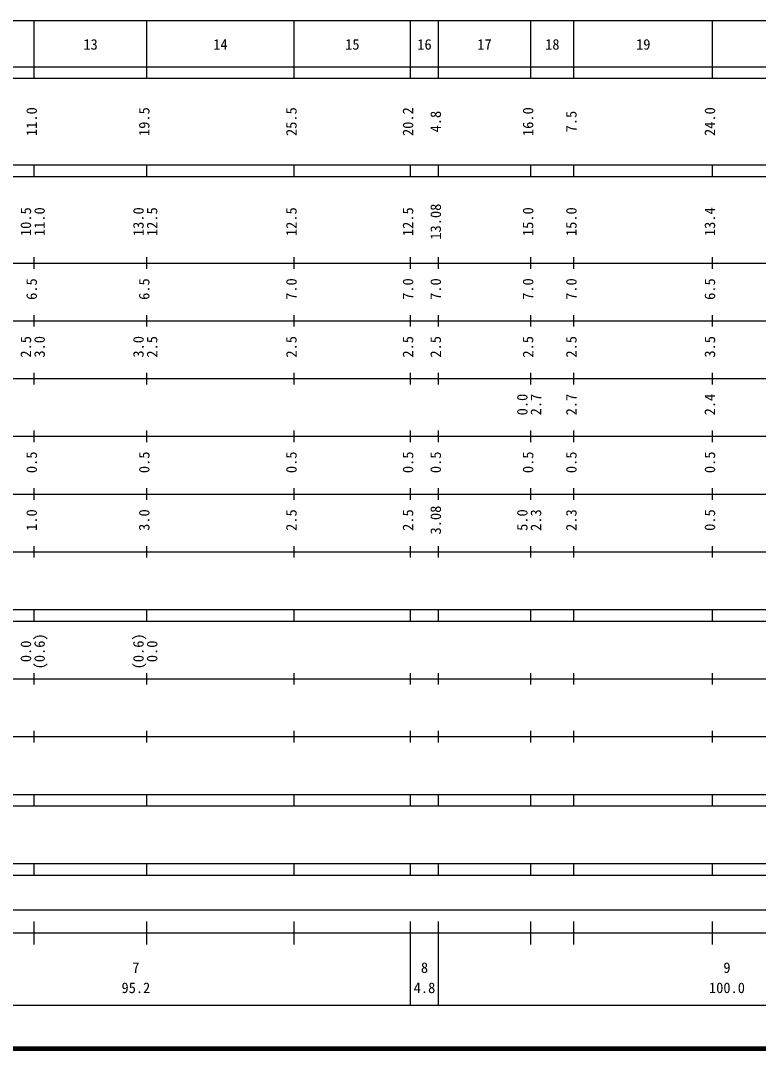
# Model space of a CAD drawing. Units: millimetres on the paper, enlarged 1000 times. Extents: x 40000 to 680000, y 20000 to 380000.
# Drawn here: x 295619 to 423457, y 20000 to 198000 of the extents above; entities that cross this region are included whole.
import ezdxf
from ezdxf.enums import TextEntityAlignment as Align

# ---------------------------------------------------------------- set-up
doc = ezdxf.new("R2010")
doc.units = ezdxf.units.MM
doc.header["$LTSCALE"] = 1000
doc.layers.add('M-TTL', color=2, linetype='Continuous', lineweight=140)
doc.layers.add('M-TTL-BAND', color=7, linetype='Continuous', lineweight=25)
doc.styles.add('ＭＳ ゴシック', font='')
doc.styles.get('ＭＳ ゴシック').set_extended_font_data('MS Gothic')

msp = doc.modelspace()

# ---------------------------------------------------------------- linework, layer by layer
at = {"layer": 'M-TTL'}
msp.add_line((40000, 20000), (680000, 20000), dxfattribs=at)
at = {"layer": 'M-TTL-BAND'}
for p, q in [((68000, 198000), (579000, 198000)), ((298000, 188000), (298000, 198000)), ((298000, 188000), (298000, 198000)), ((317500, 188000), (317500, 198000)), ((317500, 188000), (317500, 198000)), ((343000, 188000), (343000, 198000)), ((343000, 188000), (343000, 198000)), ((363200, 188000), (363200, 198000)), ((363200, 188000), (363200, 198000)), ((368000, 188000), (368000, 198000)), ((368000, 188000), (368000, 198000)), ((384000, 188000), (384000, 198000)), ((384000, 188000), (384000, 198000)), ((391500, 188000), (391500, 198000)), ((391500, 188000), (391500, 198000)), ((415500, 188000), (415500, 198000)), ((415500, 188000), (415500, 198000)), ((40000, 190000), (579000, 190000)), ((40000, 188000), (579000, 188000)), ((40000, 173000), (579000, 173000)), ((298000, 171000), (298000, 173000)), ((298000, 171000), (298000, 173000)), ((317500, 171000), (317500, 173000)), ((317500, 171000), (317500, 173000)), ((343000, 171000), (343000, 173000)), ((343000, 171000), (343000, 173000)), ((363200, 171000), (363200, 173000)), ((363200, 171000), (363200, 173000)), ((368000, 171000), (368000, 173000)), ((368000, 171000), (368000, 173000)), ((384000, 171000), (384000, 173000)), ((384000, 171000), (384000, 173000)), ((391500, 171000), (391500, 173000)), ((391500, 171000), (391500, 173000)), ((415500, 171000), (415500, 173000)), ((415500, 171000), (415500, 173000)), ((40000, 171000), (579000, 171000)), ((298000, 155000), (298000, 157000)), ((298000, 155000), (298000, 157000)), ((317500, 155000), (317500, 157000)), ((317500, 155000), (317500, 157000)), ((343000, 155000), (343000, 157000)), ((343000, 155000), (343000, 157000)), ((363200, 155000), (363200, 157000)), ((363200, 155000), (363200, 157000)), ((368000, 155000), (368000, 157000)), ((368000, 155000), (368000, 157000)), ((384000, 155000), (384000, 157000)), ((384000, 155000), (384000, 157000)), ((391500, 155000), (391500, 157000)), ((391500, 155000), (391500, 157000)), ((415500, 155000), (415500, 157000)), ((415500, 155000), (415500, 157000)), ((40000, 156000), (579000, 156000)), ((46000, 146000), (579000, 146000)), ((298000, 145000), (298000, 147000)), ((298000, 145000), (298000, 147000)), ((317500, 145000), (317500, 147000)), ((317500, 145000), (317500, 147000)), ((343000, 145000), (343000, 147000)), ((343000, 145000), (343000, 147000)), ((363200, 145000), (363200, 147000)), ((363200, 145000), (363200, 147000)), ((368000, 145000), (368000, 147000)), ((368000, 145000), (368000, 147000)), ((384000, 145000), (384000, 147000)), ((384000, 145000), (384000, 147000)), ((391500, 145000), (391500, 147000)), ((391500, 145000), (391500, 147000)), ((415500, 145000), (415500, 147000)), ((415500, 145000), (415500, 147000)), ((52000, 136000), (579000, 136000)), ((298000, 135000), (298000, 137000)), ((298000, 135000), (298000, 137000)), ((317500, 135000), (317500, 137000)), ((317500, 135000), (317500, 137000)), ((343000, 135000), (343000, 137000)), ((343000, 135000), (343000, 137000)), ((363200, 135000), (363200, 137000)), ((363200, 135000), (363200, 137000)), ((368000, 135000), (368000, 137000)), ((368000, 135000), (368000, 137000)), ((384000, 135000), (384000, 137000)), ((384000, 135000), (384000, 137000)), ((391500, 135000), (391500, 137000)), ((391500, 135000), (391500, 137000)), ((415500, 135000), (415500, 137000)), ((415500, 135000), (415500, 137000)), ((298000, 125000), (298000, 127000)), ((298000, 125000), (298000, 127000)), ((317500, 125000), (317500, 127000)), ((317500, 125000), (317500, 127000)), ((343000, 125000), (343000, 127000)), ((343000, 125000), (343000, 127000)), ((363200, 125000), (363200, 127000)), ((363200, 125000), (363200, 127000)), ((368000, 125000), (368000, 127000)), ((368000, 125000), (368000, 127000)), ((384000, 125000), (384000, 127000)), ((384000, 125000), (384000, 127000)), ((391500, 125000), (391500, 127000)), ((391500, 125000), (391500, 127000)), ((415500, 125000), (415500, 127000)), ((415500, 125000), (415500, 127000)), ((46000, 126000), (579000, 126000)), ((52000, 116000), (579000, 116000)), ((298000, 115000), (298000, 117000)), ((298000, 115000), (298000, 117000)), ((317500, 115000), (317500, 117000)), ((317500, 115000), (317500, 117000)), ((343000, 115000), (343000, 117000)), ((343000, 115000), (343000, 117000)), ((363200, 115000), (363200, 117000)), ((363200, 115000), (363200, 117000)), ((368000, 115000), (368000, 117000)), ((368000, 115000), (368000, 117000)), ((384000, 115000), (384000, 117000)), ((384000, 115000), (384000, 117000)), ((391500, 115000), (391500, 117000)), ((391500, 115000), (391500, 117000)), ((415500, 115000), (415500, 117000)), ((415500, 115000), (415500, 117000)), ((298000, 105000), (298000, 107000)), ((298000, 105000), (298000, 107000)), ((317500, 105000), (317500, 107000)), ((317500, 105000), (317500, 107000)), ((343000, 105000), (343000, 107000)), ((343000, 105000), (343000, 107000)), ((363200, 105000), (363200, 107000)), ((363200, 105000), (363200, 107000)), ((368000, 105000), (368000, 107000)), ((368000, 105000), (368000, 107000)), ((384000, 105000), (384000, 107000)), ((384000, 105000), (384000, 107000)), ((391500, 105000), (391500, 107000)), ((391500, 105000), (391500, 107000)), ((415500, 105000), (415500, 107000)), ((415500, 105000), (415500, 107000)), ((46000, 106000), (579000, 106000)), ((40000, 96000), (579000, 96000)), ((298000, 94000), (298000, 96000)), ((298000, 94000), (298000, 96000)), ((317500, 94000), (317500, 96000)), ((317500, 94000), (317500, 96000)), ((343000, 94000), (343000, 96000)), ((343000, 94000), (343000, 96000)), ((363200, 94000), (363200, 96000)), ((363200, 94000), (363200, 96000)), ((368000, 94000), (368000, 96000)), ((368000, 94000), (368000, 96000)), ((384000, 94000), (384000, 96000)), ((384000, 94000), (384000, 96000)), ((391500, 94000), (391500, 96000)), ((391500, 94000), (391500, 96000)), ((415500, 94000), (415500, 96000)), ((415500, 94000), (415500, 96000)), ((40000, 94000), (579000, 94000)), ((49000, 84000), (579000, 84000)), ((298000, 83000), (298000, 85000)), ((298000, 83000), (298000, 85000)), ((317500, 83000), (317500, 85000)), ((317500, 83000), (317500, 85000)), ((343000, 83000), (343000, 85000)), ((343000, 83000), (343000, 85000)), ((363200, 83000), (363200, 85000)), ((363200, 83000), (363200, 85000)), ((368000, 83000), (368000, 85000)), ((368000, 83000), (368000, 85000)), ((384000, 83000), (384000, 85000)), ((384000, 83000), (384000, 85000)), ((391500, 83000), (391500, 85000)), ((391500, 83000), (391500, 85000)), ((415500, 83000), (415500, 85000)), ((415500, 83000), (415500, 85000)), ((298000, 73000), (298000, 75000)), ((298000, 73000), (298000, 75000)), ((317500, 73000), (317500, 75000)), ((317500, 73000), (317500, 75000)), ((343000, 73000), (343000, 75000)), ((343000, 73000), (343000, 75000)), ((363200, 73000), (363200, 75000)), ((363200, 73000), (363200, 75000)), ((368000, 73000), (368000, 75000)), ((368000, 73000), (368000, 75000)), ((384000, 73000), (384000, 75000)), ((384000, 73000), (384000, 75000)), ((391500, 73000), (391500, 75000)), ((391500, 73000), (391500, 75000)), ((415500, 73000), (415500, 75000)), ((415500, 73000), (415500, 75000)), ((40000, 74000), (579000, 74000)), ((40000, 64000), (579000, 64000)), ((298000, 62000), (298000, 64000)), ((298000, 62000), (298000, 64000)), ((317500, 62000), (317500, 64000)), ((317500, 62000), (317500, 64000)), ((343000, 62000), (343000, 64000)), ((343000, 62000), (343000, 64000)), ((363200, 62000), (363200, 64000)), ((363200, 62000), (363200, 64000)), ((368000, 62000), (368000, 64000)), ((368000, 62000), (368000, 64000)), ((384000, 62000), (384000, 64000)), ((384000, 62000), (384000, 64000)), ((391500, 62000), (391500, 64000)), ((391500, 62000), (391500, 64000)), ((415500, 62000), (415500, 64000)), ((415500, 62000), (415500, 64000)), ((40000, 62000), (579000, 62000)), ((40000, 52000), (579000, 52000)), ((298000, 50000), (298000, 52000)), ((298000, 50000), (298000, 52000)), ((317500, 50000), (317500, 52000)), ((317500, 50000), (317500, 52000)), ((343000, 50000), (343000, 52000)), ((343000, 50000), (343000, 52000)), ((363200, 50000), (363200, 52000)), ((363200, 50000), (363200, 52000)), ((368000, 50000), (368000, 52000)), ((368000, 50000), (368000, 52000)), ((384000, 50000), (384000, 52000)), ((384000, 50000), (384000, 52000)), ((391500, 50000), (391500, 52000)), ((391500, 50000), (391500, 52000)), ((415500, 50000), (415500, 52000)), ((415500, 50000), (415500, 52000)), ((40000, 50000), (579000, 50000)), ((71000, 44000), (560000, 44000)), ((71000, 44000), (560000, 44000)), ((71000, 44000), (560000, 44000)), ((71000, 44000), (560000, 44000)), ((71000, 44000), (560000, 44000)), ((71000, 44000), (560000, 44000)), ((71000, 44000), (560000, 44000)), ((298000, 38000), (298000, 42000)), ((298000, 38000), (298000, 42000)), ((317500, 38000), (317500, 42000)), ((317500, 38000), (317500, 42000)), ((343000, 38000), (343000, 42000)), ((343000, 38000), (343000, 42000)), ((363200, 27500), (363200, 42000)), ((363200, 27500), (363200, 42000)), ((368000, 27500), (368000, 42000)), ((368000, 27500), (368000, 42000)), ((384000, 38000), (384000, 42000)), ((384000, 38000), (384000, 42000)), ((391500, 38000), (391500, 42000)), ((391500, 38000), (391500, 42000)), ((415500, 38000), (415500, 42000)), ((415500, 38000), (415500, 42000)), ((40000, 40000), (579000, 40000)), ((68000, 27500), (579000, 27500))]:
    msp.add_line(p, q, dxfattribs=at)

# ---------------------------------------------------------------- texts
at = {"layer": 'M-TTL-BAND', "style": 'ＭＳ ゴシック'}
for s, p in [('13', (307750, 192405)), ('14', (330250, 192405)), ('15', (353100, 192405)), ('16', (365600, 192405)), ('17', (376000, 192405)), ('18', (387750, 192405)), ('19', (403500, 192405)), ('7', (315600, 32523)), ('8', (365600, 32523)), ('9', (418000, 32523)), ('95.2', (315600, 29033)), ('95.2', (315600, 29033)), ('4.8', (365600, 29033)), ('4.8', (365600, 29033)), ('100.0', (418000, 29033)), ('100.0', (418000, 29033))]:
    msp.add_text(s, height=1833, dxfattribs=at).set_placement(p, align=Align.BOTTOM_CENTER)
for s, p in [('11.0', (299000, 180500)), ('11.0', (299000, 180500)), ('19.5', (318500, 180500)), ('19.5', (318500, 180500)), ('25.5', (344000, 180500)), ('25.5', (344000, 180500)), ('20.2', (364200, 180500)), ('20.2', (364200, 180500)), ('4.8', (369000, 180500)), ('4.8', (369000, 180500)), ('16.0', (385000, 180500)), ('16.0', (385000, 180500)), ('7.5', (392500, 180500)), ('7.5', (392500, 180500)), ('24.0', (416500, 180500)), ('24.0', (416500, 180500)), ('13.08', (369000, 163174)), ('13.08', (369000, 163174)), ('13.08', (369000, 163174)), ('13.08', (369000, 163174)), ('13.08', (369000, 163174)), ('13.08', (369000, 163174)), ('13.08', (369000, 163174)), ('13.4', (416500, 163174)), ('13.4', (416500, 163174)), ('13.4', (416500, 163174)), ('13.4', (416500, 163174)), ('13.4', (416500, 163174)), ('13.4', (416500, 163174)), ('13.4', (416500, 163174)), ('10.5', (298000, 163174)), ('10.5', (298000, 163174)), ('10.5', (298000, 163174)), ('10.5', (298000, 163174)), ('10.5', (298000, 163174)), ('10.5', (298000, 163174)), ('10.5', (298000, 163174)), ('11.0', (300370, 163174)), ('11.0', (300370, 163174)), ('11.0', (300370, 163174)), ('11.0', (300370, 163174)), ('11.0', (300370, 163174)), ('11.0', (300370, 163174)), ('11.0', (300370, 163174)), ('13.0', (317500, 163174)), ('13.0', (317500, 163174)), ('13.0', (317500, 163174)), ('13.0', (317500, 163174)), ('13.0', (317500, 163174)), ('13.0', (317500, 163174)), ('13.0', (317500, 163174)), ('12.5', (319870, 163174)), ('12.5', (319870, 163174)), ('12.5', (319870, 163174)), ('12.5', (319870, 163174)), ('12.5', (319870, 163174)), ('12.5', (319870, 163174)), ('12.5', (319870, 163174)), ('12.5', (344000, 163174)), ('12.5', (344000, 163174)), ('12.5', (344000, 163174)), ('12.5', (344000, 163174)), ('12.5', (344000, 163174)), ('12.5', (344000, 163174)), ('12.5', (344000, 163174)), ('12.5', (364200, 163174)), ('12.5', (364200, 163174)), ('12.5', (364200, 163174)), ('12.5', (364200, 163174)), ('12.5', (364200, 163174)), ('12.5', (364200, 163174)), ('12.5', (364200, 163174)), ('15.0', (385000, 163174)), ('15.0', (385000, 163174)), ('15.0', (385000, 163174)), ('15.0', (385000, 163174)), ('15.0', (385000, 163174)), ('15.0', (385000, 163174)), ('15.0', (385000, 163174)), ('15.0', (392500, 163174)), ('15.0', (392500, 163174)), ('15.0', (392500, 163174)), ('15.0', (392500, 163174)), ('15.0', (392500, 163174)), ('15.0', (392500, 163174)), ('15.0', (392500, 163174)), ('6.5', (299000, 151500)), ('6.5', (299000, 151500)), ('6.5', (299000, 151500)), ('6.5', (299000, 151500)), ('6.5', (299000, 151500)), ('6.5', (299000, 151500)), ('6.5', (299000, 151500)), ('6.5', (318500, 151500)), ('6.5', (318500, 151500)), ('6.5', (318500, 151500)), ('6.5', (318500, 151500)), ('6.5', (318500, 151500)), ('6.5', (318500, 151500)), ('6.5', (318500, 151500)), ('7.0', (344000, 151500)), ('7.0', (344000, 151500)), ('7.0', (344000, 151500)), ('7.0', (344000, 151500)), ('7.0', (344000, 151500)), ('7.0', (344000, 151500)), ('7.0', (344000, 151500)), ('7.0', (364200, 151500)), ('7.0', (364200, 151500)), ('7.0', (364200, 151500)), ('7.0', (364200, 151500)), ('7.0', (364200, 151500)), ('7.0', (364200, 151500)), ('7.0', (364200, 151500)), ('7.0', (369000, 151500)), ('7.0', (369000, 151500)), ('7.0', (369000, 151500)), ('7.0', (369000, 151500)), ('7.0', (369000, 151500)), ('7.0', (369000, 151500)), ('7.0', (369000, 151500)), ('7.0', (385000, 151500)), ('7.0', (385000, 151500)), ('7.0', (385000, 151500)), ('7.0', (385000, 151500)), ('7.0', (385000, 151500)), ('7.0', (385000, 151500)), ('7.0', (385000, 151500)), ('7.0', (392500, 151500)), ('7.0', (392500, 151500)), ('7.0', (392500, 151500)), ('7.0', (392500, 151500)), ('7.0', (392500, 151500)), ('7.0', (392500, 151500)), ('7.0', (392500, 151500)), ('6.5', (416500, 151500)), ('6.5', (416500, 151500)), ('6.5', (416500, 151500)), ('6.5', (416500, 151500)), ('6.5', (416500, 151500)), ('6.5', (416500, 151500)), ('6.5', (416500, 151500)), ('2.5', (298000, 141500)), ('2.5', (298000, 141500)), ('2.5', (298000, 141500)), ('2.5', (298000, 141500)), ('2.5', (298000, 141500)), ('2.5', (298000, 141500)), ('2.5', (298000, 141500)), ('3.0', (300370, 141500)), ('3.0', (300370, 141500)), ('3.0', (300370, 141500)), ('3.0', (300370, 141500)), ('3.0', (300370, 141500)), ('3.0', (300370, 141500)), ('3.0', (300370, 141500)), ('3.0', (317500, 141500)), ('3.0', (317500, 141500)), ('3.0', (317500, 141500)), ('3.0', (317500, 141500)), ('3.0', (317500, 141500)), ('3.0', (317500, 141500)), ('3.0', (317500, 141500)), ('2.5', (319870, 141500)), ('2.5', (319870, 141500)), ('2.5', (319870, 141500)), ('2.5', (319870, 141500)), ('2.5', (319870, 141500)), ('2.5', (319870, 141500)), ('2.5', (319870, 141500)), ('2.5', (344000, 141500)), ('2.5', (344000, 141500)), ('2.5', (344000, 141500)), ('2.5', (344000, 141500)), ('2.5', (344000, 141500)), ('2.5', (344000, 141500)), ('2.5', (344000, 141500)), ('2.5', (364200, 141500)), ('2.5', (364200, 141500)), ('2.5', (364200, 141500)), ('2.5', (364200, 141500)), ('2.5', (364200, 141500)), ('2.5', (364200, 141500)), ('2.5', (364200, 141500)), ('2.5', (369000, 141500)), ('2.5', (369000, 141500)), ('2.5', (369000, 141500)), ('2.5', (369000, 141500)), ('2.5', (369000, 141500)), ('2.5', (369000, 141500)), ('2.5', (369000, 141500)), ('2.5', (385000, 141500)), ('2.5', (385000, 141500)), ('2.5', (385000, 141500)), ('2.5', (385000, 141500)), ('2.5', (385000, 141500)), ('2.5', (385000, 141500)), ('2.5', (385000, 141500)), ('2.5', (392500, 141500)), ('2.5', (392500, 141500)), ('2.5', (392500, 141500)), ('2.5', (392500, 141500)), ('2.5', (392500, 141500)), ('2.5', (392500, 141500)), ('2.5', (392500, 141500)), ('3.5', (416500, 141500)), ('3.5', (416500, 141500)), ('3.5', (416500, 141500)), ('3.5', (416500, 141500)), ('3.5', (416500, 141500)), ('3.5', (416500, 141500)), ('3.5', (416500, 141500)), ('0.0', (384000, 131500)), ('0.0', (384000, 131500)), ('0.0', (384000, 131500)), ('0.0', (384000, 131500)), ('0.0', (384000, 131500)), ('0.0', (384000, 131500)), ('0.0', (384000, 131500)), ('2.7', (386370, 131500)), ('2.7', (386370, 131500)), ('2.7', (386370, 131500)), ('2.7', (386370, 131500)), ('2.7', (386370, 131500)), ('2.7', (386370, 131500)), ('2.7', (386370, 131500)), ('2.7', (392500, 131500)), ('2.7', (392500, 131500)), ('2.7', (392500, 131500)), ('2.7', (392500, 131500)), ('2.7', (392500, 131500)), ('2.7', (392500, 131500)), ('2.7', (392500, 131500)), ('2.4', (416500, 131500)), ('2.4', (416500, 131500)), ('2.4', (416500, 131500)), ('2.4', (416500, 131500)), ('2.4', (416500, 131500)), ('2.4', (416500, 131500)), ('2.4', (416500, 131500)), ('0.5', (299000, 121500)), ('0.5', (299000, 121500)), ('0.5', (299000, 121500)), ('0.5', (299000, 121500)), ('0.5', (299000, 121500)), ('0.5', (299000, 121500)), ('0.5', (299000, 121500)), ('0.5', (318500, 121500)), ('0.5', (318500, 121500)), ('0.5', (318500, 121500)), ('0.5', (318500, 121500)), ('0.5', (318500, 121500)), ('0.5', (318500, 121500)), ('0.5', (318500, 121500)), ('0.5', (344000, 121500)), ('0.5', (344000, 121500)), ('0.5', (344000, 121500)), ('0.5', (344000, 121500)), ('0.5', (344000, 121500)), ('0.5', (344000, 121500)), ('0.5', (344000, 121500)), ('0.5', (364200, 121500)), ('0.5', (364200, 121500)), ('0.5', (364200, 121500)), ('0.5', (364200, 121500)), ('0.5', (364200, 121500)), ('0.5', (364200, 121500)), ('0.5', (364200, 121500)), ('0.5', (369000, 121500)), ('0.5', (369000, 121500)), ('0.5', (369000, 121500)), ('0.5', (369000, 121500)), ('0.5', (369000, 121500)), ('0.5', (369000, 121500)), ('0.5', (369000, 121500)), ('0.5', (385000, 121500)), ('0.5', (385000, 121500)), ('0.5', (385000, 121500)), ('0.5', (385000, 121500)), ('0.5', (385000, 121500)), ('0.5', (385000, 121500)), ('0.5', (385000, 121500)), ('0.5', (392500, 121500)), ('0.5', (392500, 121500)), ('0.5', (392500, 121500)), ('0.5', (392500, 121500)), ('0.5', (392500, 121500)), ('0.5', (392500, 121500)), ('0.5', (392500, 121500)), ('0.5', (416500, 121500)), ('0.5', (416500, 121500)), ('0.5', (416500, 121500)), ('0.5', (416500, 121500)), ('0.5', (416500, 121500)), ('0.5', (416500, 121500)), ('0.5', (416500, 121500)), ('1.0', (299000, 111500)), ('1.0', (299000, 111500)), ('1.0', (299000, 111500)), ('1.0', (299000, 111500)), ('1.0', (299000, 111500)), ('1.0', (299000, 111500)), ('1.0', (299000, 111500)), ('3.0', (318500, 111500)), ('3.0', (318500, 111500)), ('3.0', (318500, 111500)), ('3.0', (318500, 111500)), ('3.0', (318500, 111500)), ('3.0', (318500, 111500)), ('3.0', (318500, 111500)), ('2.5', (344000, 111500)), ('2.5', (344000, 111500)), ('2.5', (344000, 111500)), ('2.5', (344000, 111500)), ('2.5', (344000, 111500)), ('2.5', (344000, 111500)), ('2.5', (344000, 111500)), ('2.5', (364200, 111500)), ('2.5', (364200, 111500)), ('2.5', (364200, 111500)), ('2.5', (364200, 111500)), ('2.5', (364200, 111500)), ('2.5', (364200, 111500)), ('2.5', (364200, 111500)), ('3.08', (369000, 111500)), ('3.08', (369000, 111500)), ('3.08', (369000, 111500)), ('3.08', (369000, 111500)), ('3.08', (369000, 111500)), ('3.08', (369000, 111500)), ('3.08', (369000, 111500)), ('5.0', (384000, 111500)), ('5.0', (384000, 111500)), ('5.0', (384000, 111500)), ('5.0', (384000, 111500)), ('5.0', (384000, 111500)), ('5.0', (384000, 111500)), ('5.0', (384000, 111500)), ('2.3', (386370, 111500)), ('2.3', (386370, 111500)), ('2.3', (386370, 111500)), ('2.3', (386370, 111500)), ('2.3', (386370, 111500)), ('2.3', (386370, 111500)), ('2.3', (386370, 111500)), ('2.3', (392500, 111500)), ('2.3', (392500, 111500)), ('2.3', (392500, 111500)), ('2.3', (392500, 111500)), ('2.3', (392500, 111500)), ('2.3', (392500, 111500)), ('2.3', (392500, 111500)), ('0.5', (416500, 111500)), ('0.5', (416500, 111500)), ('0.5', (416500, 111500)), ('0.5', (416500, 111500)), ('0.5', (416500, 111500)), ('0.5', (416500, 111500)), ('0.5', (416500, 111500)), ('(0.6)', (300370, 88764)), ('(0.6)', (317500, 88764)), ('0.0', (298000, 88764)), ('0.0', (319870, 88764))]:
    msp.add_text(s, height=1833, rotation=90, dxfattribs=at).set_placement(p, align=Align.BOTTOM_CENTER)

doc.saveas('drawing.dxf')
